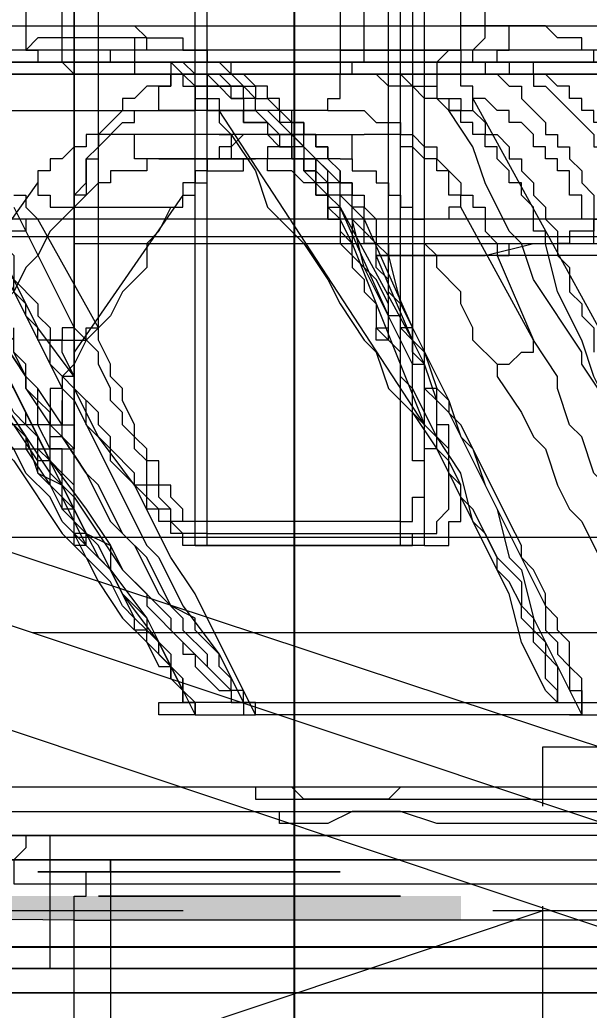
# Model space of a CAD drawing. Header units: millimetres. Extents: x 25083 to 52777, y 24772 to 45779.
# Drawn here: x 39150.19 to 39167.69, y 33704.26 to 33734.69 of the extents above; entities that cross this region are included whole.
import ezdxf

# ---------------------------------------------------------------- set-up
doc = ezdxf.new("R2010")
doc.units = ezdxf.units.MM
doc.layers.add('小车', color=7, linetype='Continuous')
doc.styles.get("Standard").update_dxf_attribs({"font": ''})
doc.styles.get('Standard').set_extended_font_data('SimSun')
doc.dimstyles.new('15', dxfattribs={"dimtxt": 15, "dimasz": 10, "dimexe": 2, "dimexo": 1, "dimgap": 1, "dimtad": 1, "dimdsep": 46, "dimtxsty": 'Standard', "dimcen": 2.5, "dimadec": 0, "dimazin": 0, "dimtfac": 1, "dimtmove": 2, "dimatfit": 3, "dimfxl": 1, "dimtolj": 1, "dimarcsym": 0})
doc.dimstyles.new('ISO-25', dxfattribs={"dimtxt": 2.5, "dimasz": 2.5, "dimexe": 1.25, "dimexo": 0.625, "dimtad": 1, "dimtxsty": 'Standard', "dimcen": 2.5, "dimadec": 0, "dimazin": 0, "dimtfac": 1, "dimtmove": 0, "dimatfit": 3, "dimfxl": 1, "dimarcsym": 0})

# ---------------------------------------------------------------- blocks, each defined once
blk = doc.blocks.new('*D925')
at = {"color": 0, "lineweight": -2}
for p, q in [((29677.862, 34881.662), (29677.862, 32448.293)), ((40733.017, 34757.645), (40733.017, 32448.293)), ((29680.362, 32449.543), (40730.517, 32449.543))]:
    blk.add_line(p, q, dxfattribs=at)
at = {"color": 0}
for points in [[(29680.362, 32449.96), (29680.362, 32449.127), (29677.862, 32449.543)], [(40730.517, 32449.127), (40730.517, 32449.96), (40733.017, 32449.543)]]:
    blk.add_solid(points, dxfattribs=at)
at = {"layer": 'DEFPOINTS', "color": 0}
for p in [(29677.862, 34882.287), (40733.017, 34758.27), (40733.017, 32449.543)]:
    blk.add_point(p, dxfattribs=at)
at = {"color": 0, "insert": (35205.439, 32451.628), "char_height": 2.5, "attachment_point": 5}
blk.add_mtext('11055,15', dxfattribs=at)
blk = doc.blocks.new('zw$D2F4')
h = blk.add_hatch(color=7)
edge = h.paths.add_edge_path(flags=0)
edge.add_spline(control_points=[(528.444, 242.126), (528.444, 242.126), (528.444, 252.524), (528.444, 252.524), (528.444, 252.524), (527.701, 252.524), (527.701, 252.524), (527.701, 252.524), (527.701, 242.126), (527.701, 242.126), (527.701, 242.126), (528.444, 242.126), (528.444, 242.126), (528.444, 242.126), (528.444, 242.126), (528.444, 242.126)], knot_values=[0, 0, 0, 0, 1, 1, 1, 2, 2, 2, 3, 3, 3, 4, 4, 4, 5, 5, 5, 5], degree=3, periodic=0)
edge = h.paths.add_edge_path(flags=0)
edge.add_spline(control_points=[(528.444, 263.294), (528.444, 263.294), (528.444, 295.23), (528.444, 295.23), (528.444, 295.23), (527.701, 295.23), (527.701, 295.23), (527.701, 295.23), (527.701, 263.294), (527.701, 263.294), (527.701, 263.294), (528.444, 263.294), (528.444, 263.294), (528.444, 263.294), (528.444, 263.294), (528.444, 263.294)], knot_values=[0, 0, 0, 0, 1, 1, 1, 2, 2, 2, 3, 3, 3, 4, 4, 4, 5, 5, 5, 5], degree=3, periodic=0)
edge = h.paths.add_edge_path(flags=0)
edge.add_spline(control_points=[(528.444, 306), (528.444, 306), (528.444, 316.398), (528.444, 316.398), (528.444, 316.398), (527.701, 316.398), (527.701, 316.398), (527.701, 316.398), (527.701, 306), (527.701, 306), (527.701, 306), (528.444, 306), (528.444, 306), (528.444, 306), (528.444, 306), (528.444, 306)], knot_values=[0, 0, 0, 0, 1, 1, 1, 2, 2, 2, 3, 3, 3, 4, 4, 4, 5, 5, 5, 5], degree=3, periodic=0)
edge = h.paths.add_edge_path(flags=0)
edge.add_spline(control_points=[(528.444, 327.167), (528.444, 327.167), (528.444, 359.104), (528.444, 359.104), (528.444, 359.104), (527.701, 359.104), (527.701, 359.104), (527.701, 359.104), (527.701, 327.167), (527.701, 327.167), (527.701, 327.167), (528.444, 327.167), (528.444, 327.167), (528.444, 327.167), (528.444, 327.167), (528.444, 327.167)], knot_values=[0, 0, 0, 0, 1, 1, 1, 2, 2, 2, 3, 3, 3, 4, 4, 4, 5, 5, 5, 5], degree=3, periodic=0)
at = {"color": 7, "lineweight": 5}
for points in [[(525.473, 339.051), (525.473, 373.587)], [(525.473, 373.587), (525.473, 339.051)], [(527.701, 339.051), (528.072, 373.587)], [(530.301, 373.587), (530.301, 339.793)], [(529.558, 337.937), (529.558, 372.473)], [(554.81, 200.534), (554.81, 214.645), (554.439, 217.988), (554.439, 344.25), (554.439, 353.534), (554.439, 356.133), (554.81, 361.704), (554.81, 372.473)], [(554.81, 372.473), (555.182, 372.473), (555.182, 372.102), (554.81, 371.359), (554.81, 368.759), (555.182, 368.017), (555.182, 228.757), (555.182, 219.102), (555.182, 205.362), (554.81, 204.247), (554.81, 200.534)], [(525.844, 201.277), (525.844, 207.59), (525.473, 210.932), (525.473, 355.391), (525.473, 360.59), (525.473, 363.932), (525.844, 366.531), (525.844, 371.359)], [(525.844, 371.359), (525.844, 367.274), (526.216, 365.417), (526.216, 217.616), (526.216, 212.046), (526.216, 208.704), (525.844, 206.476), (525.844, 201.277)], [(525.844, 369.874), (525.844, 359.104), (525.473, 353.162), (525.473, 321.968), (525.473, 315.655), (525.473, 309.713)], [(526.216, 310.827), (526.216, 363.932), (525.844, 365.417), (525.844, 369.874)], [(549.24, 233.956), (549.24, 357.619), (548.869, 362.818)], [(554.439, 305.257), (554.439, 311.57), (554.068, 317.141), (554.068, 357.99)], [(549.983, 340.908), (549.983, 340.536), (549.611, 340.536), (549.24, 340.165)], [(530.301, 321.226), (530.301, 346.107)], [(542.184, 345.364), (542.184, 339.051)], [(532.157, 320.483), (531.786, 321.968), (531.786, 344.993)], [(554.068, 344.993), (554.068, 339.793)], [(529.558, 344.621), (529.558, 319.369)], [(542.927, 339.793), (542.927, 344.25)], [(553.696, 338.679), (553.696, 344.25)], [(555.182, 344.25), (555.182, 340.536)], [(534.386, 335.709), (534.757, 335.709), (536.242, 336.451), (537.728, 337.565), (539.213, 338.308), (539.585, 338.679), (544.041, 340.908), (544.412, 341.279), (545.898, 342.022), (547.383, 343.136), (548.869, 343.878)], [(545.155, 343.878), (550.354, 340.165)], [(531.043, 343.507), (531.043, 318.626)], [(548.869, 343.507), (548.497, 343.136), (541.813, 339.793), (540.327, 338.679), (539.213, 337.937), (538.471, 337.937), (536.985, 336.823), (534.014, 335.337)], [(545.155, 343.507), (544.784, 343.136), (543.67, 342.393), (542.927, 341.65), (542.555, 341.65), (541.813, 340.908), (539.585, 339.422), (538.842, 338.679), (538.099, 338.308), (536.985, 337.565), (536.242, 336.823), (535.5, 336.451)], [(534.014, 335.337), (534.386, 335.337), (534.757, 335.709), (535.128, 335.709), (535.871, 336.451), (536.242, 336.451), (536.614, 336.823), (536.614, 337.194), (536.985, 337.194), (537.356, 337.565), (538.099, 337.937), (538.842, 338.679), (539.585, 339.051), (539.956, 339.422), (540.699, 339.793), (541.441, 340.536), (542.184, 340.908), (542.927, 341.65), (544.041, 342.393), (544.784, 343.136)], [(554.81, 339.422), (554.81, 340.165), (554.439, 340.536), (554.439, 341.65), (554.81, 342.022), (554.81, 343.136)], [(545.526, 342.764), (545.155, 342.393), (544.041, 341.65), (543.67, 341.279), (542.555, 340.536), (542.184, 340.536), (541.07, 339.793), (540.327, 339.422), (539.585, 338.679), (538.842, 338.308), (538.471, 337.937), (537.728, 337.565), (536.985, 336.823), (536.614, 336.823), (535.871, 336.08), (535.5, 336.08), (535.128, 335.709), (534.757, 335.709), (534.386, 335.337), (534.014, 335.337)], [(534.386, 335.709), (534.757, 335.709), (535.128, 336.08), (535.5, 336.08), (536.242, 336.823), (536.614, 336.823), (536.985, 337.194), (538.471, 337.937), (539.213, 338.679), (540.699, 339.422), (541.441, 340.165), (541.813, 340.165), (542.927, 340.908), (542.927, 341.279), (544.412, 342.022), (545.526, 342.764)], [(545.155, 342.764), (544.041, 342.022), (542.555, 340.536), (541.441, 340.165), (541.07, 339.422), (539.585, 338.679), (539.213, 337.937), (538.471, 337.565), (537.728, 336.823), (537.356, 336.823), (536.242, 335.709), (535.871, 335.709), (535.871, 335.337), (535.5, 335.337), (534.757, 334.594), (534.757, 334.223), (534.386, 334.223), (534.386, 333.852)], [(549.611, 339.051), (548.869, 339.793), (548.126, 340.165), (547.755, 340.536), (547.012, 340.908), (546.64, 341.279), (545.898, 341.65), (545.526, 342.022), (544.784, 342.393), (544.412, 342.764)], [(544.784, 342.393), (543.67, 341.279), (541.441, 339.793), (540.699, 339.051), (538.471, 337.565), (536.985, 336.08), (536.614, 336.08), (535.5, 334.966)], [(548.869, 342.022), (548.497, 341.65), (544.041, 339.422), (543.67, 339.051), (539.213, 336.823), (538.842, 336.451), (537.356, 335.709), (535.871, 334.594), (534.386, 333.852)], [(539.213, 339.051), (540.327, 339.051), (540.327, 339.422), (540.699, 339.422), (541.07, 339.793), (541.813, 339.793), (541.813, 340.165), (542.555, 340.165), (542.927, 340.536), (543.298, 340.908), (544.041, 341.279), (544.412, 341.279), (544.784, 341.65), (545.526, 342.022)], [(545.526, 340.165), (545.898, 340.165), (546.269, 340.536), (546.64, 340.536), (547.012, 340.908), (547.383, 340.908), (547.755, 341.279), (548.126, 341.279), (548.126, 341.65), (548.497, 341.65), (548.869, 342.022)], [(534.014, 333.48), (537.728, 335.337), (538.842, 336.08), (541.07, 337.194), (542.555, 338.308), (544.041, 339.051), (544.412, 339.051), (545.898, 340.165), (548.869, 341.65)], [(545.898, 341.65), (545.526, 341.279), (544.412, 340.536), (544.041, 340.536), (542.927, 339.793), (542.555, 339.422), (541.441, 338.679), (539.956, 337.937), (539.213, 337.194), (537.728, 336.451), (536.985, 335.709), (536.614, 335.709), (535.871, 334.966), (535.5, 334.966), (534.757, 334.223), (534.386, 334.223), (534.386, 333.852)], [(539.213, 338.679), (539.585, 338.679), (539.585, 339.051), (540.699, 339.051), (541.441, 339.793), (541.813, 339.793), (542.184, 340.165), (542.555, 340.165), (542.927, 340.536), (543.298, 340.536), (544.041, 340.908), (544.412, 341.279), (544.784, 341.279), (545.526, 341.65)], [(553.696, 341.65), (553.696, 336.08)], [(534.014, 333.48), (534.386, 333.48), (534.386, 333.852), (534.757, 333.852), (534.757, 334.223), (535.128, 334.223), (535.5, 334.594), (535.871, 334.594), (536.614, 335.337), (536.985, 335.337), (537.356, 336.08), (538.842, 336.823), (539.585, 337.565), (541.07, 338.308), (541.441, 338.679), (542.555, 339.422), (542.927, 339.422), (544.041, 340.165), (544.412, 340.536), (545.526, 341.279)], [(539.585, 339.051), (540.327, 339.051), (540.699, 339.422), (541.441, 339.422), (541.813, 339.793), (542.184, 339.793), (542.927, 340.165), (543.67, 340.165), (544.041, 340.536), (544.412, 340.536), (545.155, 340.908), (545.526, 340.908), (545.898, 341.279)], [(548.869, 341.279), (548.497, 341.279), (548.126, 340.908), (547.383, 340.908), (546.64, 340.165), (546.269, 340.165), (545.898, 339.793), (545.526, 339.793), (545.526, 339.422)], [(549.24, 340.165), (549.24, 340.536), (548.869, 340.536), (548.869, 341.279)], [(552.582, 341.279), (552.582, 335.337)], [(526.216, 339.793), (526.216, 340.908)], [(530.301, 339.793), (530.301, 340.536), (529.929, 340.536), (529.558, 340.908), (528.815, 340.908)], [(528.815, 340.908), (528.815, 339.793)], [(539.585, 339.051), (541.07, 339.051), (541.441, 339.422), (542.184, 339.422), (542.184, 339.793), (543.298, 339.793), (543.67, 340.165), (544.041, 340.165), (544.412, 340.536), (544.784, 340.536), (545.155, 340.908), (545.898, 340.908)], [(549.611, 340.908), (545.898, 339.051)], [(555.182, 340.536), (554.439, 340.536), (554.439, 340.165), (554.068, 340.165), (554.068, 339.793)], [(559.267, 340.536), (555.182, 340.536)], [(555.182, 340.536), (555.182, 338.308)], [(529.187, 330.881), (529.187, 336.823), (529.187, 337.565), (529.187, 340.165)], [(529.187, 340.165), (529.187, 333.852), (529.187, 333.109), (529.187, 330.881)], [(530.301, 340.165), (530.301, 332.366), (530.301, 331.995), (530.301, 330.881)], [(530.301, 330.881), (530.301, 338.308), (530.301, 338.679), (530.301, 340.165)], [(539.213, 335.337), (539.213, 335.709), (539.585, 335.709), (539.585, 336.08), (539.956, 336.08), (539.956, 336.451), (540.327, 336.451), (540.327, 336.823), (540.699, 336.823), (541.813, 337.937), (542.184, 337.937), (542.927, 338.679), (543.67, 338.679), (544.784, 339.793), (545.526, 339.793), (545.526, 340.165)], [(545.898, 339.051), (545.898, 339.422), (545.526, 339.422), (545.526, 340.165)], [(545.898, 338.308), (549.24, 340.165)], [(550.354, 340.165), (549.983, 340.165), (549.983, 339.793), (549.611, 339.793), (549.611, 339.051)], [(551.839, 337.194), (551.839, 338.679), (551.468, 338.679), (551.468, 339.051), (551.097, 339.422), (551.097, 339.793), (550.725, 339.793), (550.725, 340.165), (550.354, 340.165)], [(526.216, 339.793), (526.216, 310.456)], [(526.216, 339.793), (528.815, 339.793)], [(526.216, 235.07), (526.216, 339.793)], [(528.815, 339.793), (528.815, 321.597)], [(528.815, 339.793), (530.301, 339.793)], [(530.301, 321.597), (530.301, 339.793)], [(542.184, 339.051), (542.555, 339.422), (542.555, 339.793), (542.927, 339.793)], [(544.412, 339.422), (544.041, 339.422), (544.041, 339.793), (542.927, 339.793)], [(542.927, 339.793), (542.927, 339.422), (543.67, 339.422)], [(554.068, 339.793), (554.068, 337.565)], [(539.213, 334.966), (539.213, 335.337), (539.585, 335.337), (539.585, 335.709), (539.956, 336.08), (540.327, 336.08), (540.327, 336.451), (540.699, 336.823), (541.07, 336.823), (541.07, 337.194), (541.441, 337.194), (542.184, 337.937), (542.555, 337.937), (542.927, 338.308), (543.298, 338.308), (544.041, 339.051), (544.412, 339.051), (545.155, 339.422), (545.526, 339.422)], [(543.67, 339.422), (542.927, 339.422), (542.927, 339.051), (542.184, 339.051)], [(545.155, 339.051), (544.784, 339.051), (544.412, 339.422), (543.67, 339.422)], [(545.155, 339.051), (544.412, 339.051), (544.412, 339.422)], [(549.611, 336.08), (548.869, 336.451), (548.497, 336.823), (547.755, 336.823), (547.012, 337.565), (546.269, 337.937), (545.526, 338.679), (544.784, 339.051), (544.412, 339.422)], [(545.526, 339.422), (545.526, 338.679), (545.898, 338.679), (545.898, 338.308)], [(553.696, 338.679), (553.696, 339.051), (554.068, 339.422), (554.439, 339.422), (554.81, 339.422)], [(554.81, 339.422), (558.524, 339.422)], [(554.81, 337.194), (554.81, 339.422)], [(524.359, 339.051), (525.473, 339.051)], [(525.473, 339.051), (527.701, 339.051)], [(525.473, 339.051), (525.473, 337.937)], [(527.701, 339.051), (527.701, 337.937)], [(527.701, 339.051), (528.444, 339.051), (528.444, 338.679), (529.187, 338.679), (529.187, 338.308), (529.187, 337.937), (529.558, 337.937)], [(539.213, 338.679), (539.213, 339.051)], [(539.585, 339.051), (558.895, 339.051)], [(539.585, 339.051), (558.895, 339.051)], [(539.956, 335.337), (539.956, 336.08), (540.327, 336.08), (540.699, 336.451), (541.07, 336.451), (541.07, 336.823), (541.813, 336.823), (542.184, 337.194), (542.555, 337.194), (542.927, 337.565), (543.298, 337.565), (543.67, 337.937), (544.041, 337.937), (544.784, 338.308), (545.155, 338.308), (545.898, 339.051)], [(548.497, 339.051), (542.184, 339.051)], [(548.497, 339.051), (545.155, 339.051)], [(549.983, 335.709), (545.155, 339.051)], [(558.895, 339.051), (545.898, 339.051)], [(548.497, 339.051), (549.983, 339.051), (550.354, 338.679), (551.097, 338.679), (551.097, 338.308), (551.468, 338.308), (552.211, 337.565), (552.211, 337.194), (552.582, 337.194), (552.582, 336.451)], [(553.696, 335.709), (553.696, 336.08), (553.325, 336.08), (553.325, 336.823), (552.954, 337.194), (552.954, 337.565), (552.582, 337.565), (552.211, 337.937), (551.839, 338.308), (551.468, 338.308), (551.097, 338.679), (549.983, 338.679), (549.983, 339.051), (548.497, 339.051)], [(548.497, 339.051), (548.497, 310.456)], [(551.097, 336.451), (551.097, 336.823), (550.725, 336.823), (550.725, 337.937), (550.354, 337.937), (550.354, 338.308), (549.983, 338.679), (549.611, 339.051)], [(549.611, 339.051), (549.611, 336.08)], [(553.696, 336.823), (553.696, 338.679)], [(528.444, 329.024), (528.444, 334.966), (528.444, 335.709), (528.444, 338.308)], [(528.444, 338.308), (528.444, 331.995), (528.444, 331.252), (528.444, 329.024)], [(529.558, 338.308), (529.558, 330.51), (529.558, 330.138), (529.558, 329.024)], [(529.558, 329.024), (529.558, 336.451), (529.558, 336.823), (529.558, 338.308)], [(539.585, 334.966), (539.585, 335.337), (539.956, 335.337), (539.956, 335.709), (540.327, 335.709), (540.699, 336.08), (541.07, 336.08), (541.07, 336.451), (541.813, 336.451), (541.813, 336.823), (542.184, 336.823), (542.555, 337.194), (542.927, 337.194), (543.67, 337.565), (544.041, 337.565), (544.412, 337.937), (544.784, 337.937), (545.526, 338.308), (545.898, 338.308)], [(545.898, 338.308), (558.895, 338.308)], [(555.182, 338.308), (555.182, 337.194), (554.81, 336.823), (554.81, 335.709), (554.439, 335.709), (554.439, 334.966), (554.068, 334.966), (554.068, 334.594), (553.325, 333.852), (553.325, 333.48), (552.954, 333.48), (552.954, 333.109), (552.582, 332.738), (552.211, 332.738), (551.468, 331.995), (551.097, 331.995), (551.097, 331.624), (550.725, 331.624), (550.354, 331.252), (549.983, 331.252), (549.611, 330.881)], [(554.068, 337.565), (554.068, 337.937), (554.439, 337.937), (554.439, 338.308), (554.81, 338.308), (555.182, 338.308)], [(525.473, 337.937), (524.359, 337.937)], [(525.473, 232.842), (525.473, 337.937)], [(527.701, 337.937), (525.473, 337.937)], [(525.473, 337.937), (525.473, 232.842)], [(527.701, 319.74), (527.701, 337.937)], [(529.558, 337.937), (528.444, 337.937), (527.701, 337.937)], [(529.558, 337.937), (529.558, 319.74)], [(526.216, 337.565), (526.216, 333.48)], [(526.216, 333.48), (526.216, 337.565)], [(554.068, 337.565), (554.068, 336.08), (553.696, 335.709), (553.696, 334.966), (553.325, 334.966), (553.325, 334.594), (552.954, 334.223), (552.954, 333.852), (552.582, 333.852), (552.582, 333.48), (552.211, 333.109), (551.839, 333.109), (551.839, 332.738), (551.468, 332.738), (551.468, 332.366), (551.097, 332.366), (551.097, 331.995), (550.725, 331.995), (550.725, 331.624), (549.983, 331.624), (549.983, 331.252), (549.24, 331.252), (549.24, 330.881)], [(554.068, 337.565), (554.068, 336.451)], [(526.216, 337.194), (526.216, 334.966), (526.216, 333.852)], [(526.216, 333.852), (526.216, 335.709), (526.216, 337.194)], [(526.216, 333.48), (526.216, 335.709), (526.216, 336.08), (526.216, 337.194)], [(526.216, 337.194), (526.216, 334.966), (526.216, 334.594), (526.216, 333.48)], [(529.187, 337.194), (529.187, 334.594), (529.187, 334.223), (529.187, 333.48)], [(529.187, 333.48), (529.187, 336.451), (529.187, 337.194)], [(549.24, 330.138), (549.611, 330.138), (549.611, 330.51), (550.354, 330.51), (550.354, 330.881), (550.725, 330.881), (551.097, 331.252), (551.468, 331.252), (551.468, 331.624), (551.839, 331.624), (551.839, 331.995), (552.211, 331.995), (552.211, 332.366), (552.582, 332.366), (552.582, 332.738), (552.954, 332.738), (552.954, 333.109), (553.325, 333.109), (553.325, 333.48), (553.696, 333.852), (553.696, 334.223), (554.068, 334.223), (554.068, 334.966), (554.439, 334.966), (554.439, 336.823), (554.81, 336.823), (554.81, 337.194)], [(551.097, 336.451), (551.097, 337.194), (551.468, 337.194), (551.839, 337.194)], [(551.839, 334.594), (551.839, 337.194)], [(554.81, 337.194), (553.696, 337.194), (553.696, 336.823)], [(548.497, 330.138), (548.869, 330.138), (549.24, 330.51), (549.611, 330.51), (549.983, 330.881), (550.354, 330.881), (550.354, 331.252), (550.725, 331.252), (551.468, 331.995), (551.839, 331.995), (551.839, 332.366), (552.211, 332.366), (552.211, 332.738), (552.582, 333.109), (552.582, 333.48), (552.954, 333.48), (552.954, 333.852), (552.954, 334.223), (553.325, 334.223), (553.325, 335.337), (553.696, 335.337), (553.696, 336.823)], [(549.24, 330.51), (549.24, 330.881), (549.983, 330.881), (549.983, 331.252), (550.354, 331.252), (550.725, 331.624), (551.097, 331.624), (551.839, 332.366), (552.211, 332.366), (552.211, 332.738), (552.582, 333.109), (552.582, 333.48), (552.954, 333.48), (552.954, 333.852), (553.325, 333.852), (553.325, 334.223), (553.696, 334.594), (553.696, 335.337), (554.068, 335.709), (554.068, 336.823)], [(554.068, 336.823), (554.068, 336.08), (553.696, 336.08), (553.696, 335.709), (553.325, 335.337), (553.325, 334.966), (552.954, 334.966), (552.954, 334.594), (552.582, 334.594)], [(553.696, 336.08), (553.696, 336.823)], [(554.068, 336.823), (554.068, 336.451)], [(534.014, 335.337), (534.014, 336.451), (534.386, 336.451), (534.386, 335.709)], [(535.5, 336.451), (535.5, 336.08), (535.128, 336.08), (534.757, 335.709), (534.386, 335.709), (534.386, 335.337)], [(551.097, 333.852), (551.097, 336.451)], [(551.097, 336.451), (551.097, 333.48)], [(554.068, 336.451), (554.068, 336.08), (553.696, 336.08), (553.696, 335.709), (553.325, 335.709), (553.325, 335.337), (552.954, 335.337), (552.954, 334.966), (552.582, 334.966), (552.582, 334.594), (552.211, 334.594)], [(552.582, 331.252), (552.582, 336.451)], [(552.582, 336.451), (553.325, 336.451), (553.325, 336.08), (553.696, 336.08), (553.696, 335.709)], [(554.068, 336.451), (554.068, 327.91)], [(553.696, 336.08), (553.696, 334.966), (553.325, 334.594), (553.325, 333.852), (552.954, 333.48), (552.954, 333.109), (552.211, 332.366), (552.211, 331.995), (551.839, 331.995), (551.839, 331.624), (551.468, 331.624), (551.468, 331.252), (551.097, 331.252), (550.725, 330.881), (550.354, 330.881), (550.354, 330.51), (549.983, 330.51), (549.983, 330.138), (549.611, 330.138), (549.24, 329.767), (548.497, 329.767)], [(549.611, 336.08), (549.611, 335.709), (549.983, 335.709), (549.983, 335.337), (550.354, 335.337), (550.354, 334.966), (550.725, 334.966), (550.725, 334.594), (550.725, 334.223), (550.725, 333.852), (551.097, 333.852), (551.097, 333.48)], [(549.611, 336.08), (549.611, 335.709), (549.983, 335.709)], [(553.696, 336.08), (553.696, 335.709), (553.325, 335.709), (553.325, 335.337), (552.954, 335.337), (552.582, 335.337)], [(525.473, 331.624), (525.473, 335.709)], [(525.473, 335.709), (525.473, 331.624)], [(534.386, 335.337), (534.386, 335.709)], [(551.839, 332.738), (551.839, 333.852), (551.468, 334.223), (551.468, 334.594), (551.097, 334.594), (551.097, 334.966), (550.725, 334.966), (550.725, 335.337), (550.354, 335.337), (550.354, 335.709), (549.983, 335.709)], [(553.696, 335.709), (553.696, 321.226), (553.325, 318.626), (553.325, 308.971)], [(553.696, 330.51), (553.696, 335.709)], [(525.473, 331.624), (525.473, 333.852), (525.473, 334.223), (525.473, 335.337)], [(525.473, 335.337), (525.473, 333.109), (525.473, 332.738), (525.473, 331.624)], [(528.444, 335.337), (528.444, 332.366), (528.444, 331.624)], [(528.444, 331.624), (528.444, 334.594), (528.444, 335.337)], [(534.014, 335.337), (534.014, 333.852)], [(534.386, 333.852), (534.386, 335.337)], [(539.213, 335.337), (539.956, 335.337)], [(539.213, 335.337), (539.213, 329.024)], [(539.956, 335.337), (558.895, 335.337)], [(539.956, 329.024), (539.956, 335.337)], [(548.126, 329.767), (548.497, 329.767), (548.869, 330.138), (549.24, 330.138), (549.611, 330.51), (549.983, 330.51), (549.983, 330.881), (550.354, 330.881), (551.468, 331.995), (551.468, 332.366), (551.839, 332.366), (551.839, 332.738), (552.211, 333.109), (552.211, 333.852), (552.582, 333.852), (552.582, 335.337)], [(535.5, 334.966), (534.757, 334.223), (534.386, 334.223), (534.386, 333.852), (534.014, 333.852), (534.014, 333.48)], [(539.213, 328.281), (539.213, 334.966)], [(539.213, 334.966), (539.585, 334.966)], [(539.585, 334.966), (558.895, 334.966)], [(539.585, 334.966), (539.585, 328.281)], [(552.211, 334.594), (551.839, 334.223), (550.725, 333.48), (549.611, 333.109), (548.497, 331.995), (547.383, 331.252), (546.64, 330.881), (545.526, 330.138), (545.155, 329.767), (544.041, 329.395), (543.298, 328.653), (542.184, 327.91)], [(542.927, 328.281), (552.582, 334.594)], [(552.582, 334.594), (552.582, 333.852), (552.211, 333.852), (552.211, 333.109), (551.839, 333.109), (551.839, 332.738), (551.468, 332.738), (551.468, 332.366), (551.097, 332.366), (551.097, 331.995), (550.725, 331.995), (549.983, 331.252), (549.611, 331.252), (549.24, 330.881), (548.869, 330.881), (548.497, 330.51)], [(549.611, 330.881), (549.983, 330.881), (549.983, 331.252), (550.354, 331.252), (550.354, 331.624), (550.725, 331.624), (550.725, 331.995), (551.097, 331.995), (551.097, 332.366), (551.468, 332.366), (551.468, 332.738), (551.839, 333.109), (551.839, 334.594)], [(551.839, 334.594), (551.839, 334.223), (551.097, 334.223), (551.097, 333.852)], [(552.582, 334.594), (552.211, 334.594)], [(534.014, 333.852), (534.014, 333.48)], [(534.386, 333.852), (534.386, 324.568)], [(549.24, 330.881), (549.611, 331.252), (549.983, 331.252), (549.983, 331.624), (550.354, 331.624), (550.354, 331.995), (550.725, 332.366), (550.725, 332.738), (550.725, 333.109), (551.097, 333.109), (551.097, 333.852)], [(551.097, 330.881), (551.097, 333.852)], [(531.786, 287.06), (531.786, 329.024), (531.415, 329.395), (531.415, 331.995), (531.786, 332.366), (531.786, 333.48), (531.415, 333.48), (531.415, 286.318)], [(534.014, 323.825), (534.014, 333.48)], [(551.097, 330.881), (551.097, 333.48)], [(551.839, 332.738), (551.468, 332.738), (551.468, 333.109), (551.097, 333.109), (551.097, 333.48)], [(530.672, 286.318), (530.672, 327.91), (531.043, 329.024), (531.043, 330.51), (530.672, 331.252), (530.672, 332.738), (531.043, 332.738), (531.043, 287.06)], [(551.839, 332.738), (551.839, 330.138)], [(553.696, 331.624), (553.696, 329.767)], [(553.696, 330.881), (553.696, 331.624)], [(554.439, 330.881), (553.696, 330.881), (553.696, 331.252), (553.696, 331.624)], [(552.582, 331.252), (552.582, 330.138), (552.211, 329.767), (552.211, 329.024), (551.839, 329.024), (551.839, 328.653), (551.468, 328.281), (551.468, 327.91), (551.097, 327.91), (550.725, 327.539), (550.354, 327.167), (549.983, 327.167), (549.983, 326.796), (549.611, 326.796), (549.611, 326.425), (548.869, 326.425), (548.497, 326.053), (548.126, 326.053)], [(549.24, 330.881), (549.24, 331.252), (549.611, 331.252), (549.611, 330.881)], [(549.24, 330.881), (549.24, 331.252), (549.611, 331.252), (549.611, 330.881)], [(552.582, 331.252), (552.954, 331.252), (552.954, 330.881), (553.696, 330.881), (553.696, 330.51)], [(544.784, 328.281), (545.526, 328.653), (545.898, 329.024), (546.269, 329.024), (546.269, 329.395), (546.64, 329.395), (547.383, 329.767), (548.126, 330.51), (548.497, 330.51), (549.24, 330.881)], [(549.611, 330.881), (545.526, 328.653)], [(549.24, 330.881), (548.497, 330.881), (548.126, 330.51), (547.755, 330.51), (547.383, 330.138), (547.012, 330.138), (546.64, 329.767), (545.898, 329.767), (545.526, 329.395)], [(546.269, 329.395), (549.611, 330.881)], [(549.24, 330.51), (549.24, 330.881)], [(551.097, 330.881), (551.097, 330.51), (550.725, 330.51), (550.725, 329.767), (550.354, 329.767), (550.354, 329.395), (549.983, 329.395), (549.983, 329.024), (549.611, 329.024), (549.611, 328.653), (549.24, 328.653), (549.24, 328.281)], [(549.24, 328.281), (549.24, 330.881)], [(551.097, 330.881), (551.097, 330.51), (551.468, 330.51), (551.839, 330.51), (551.839, 330.138)], [(553.325, 313.427), (553.325, 316.027), (553.696, 317.883), (553.696, 330.881)], [(553.696, 330.881), (553.696, 330.51), (554.068, 330.51), (554.068, 330.138), (554.439, 330.138)], [(558.524, 330.881), (554.439, 330.881)], [(554.439, 330.881), (554.439, 329.024)], [(554.439, 330.138), (554.439, 330.881)], [(534.386, 324.196), (534.757, 324.568), (536.242, 325.31), (537.728, 325.682), (539.956, 326.796), (541.441, 327.167), (542.555, 327.91), (544.041, 328.653), (544.784, 328.653), (547.755, 330.138), (549.24, 330.51)], [(548.497, 330.51), (542.927, 328.281)], [(548.497, 324.568), (548.869, 324.568), (548.869, 324.939), (549.611, 324.939), (549.983, 325.31), (550.354, 325.31), (550.354, 325.682), (550.725, 325.682), (551.097, 326.053), (551.468, 326.053), (551.468, 326.425), (551.839, 326.425), (551.839, 326.796), (552.211, 326.796), (552.211, 327.167), (552.582, 327.167), (552.582, 327.539), (552.954, 327.91), (552.954, 328.281), (553.325, 328.653), (553.325, 329.395), (553.696, 329.767), (553.696, 330.51)], [(549.24, 330.51), (548.869, 330.51), (548.497, 330.51)], [(553.696, 329.767), (553.696, 330.51)], [(545.155, 328.653), (545.898, 328.653), (545.898, 329.024), (546.64, 329.024), (547.012, 329.395), (547.383, 329.395), (547.755, 329.767), (548.497, 329.767), (548.497, 330.138)], [(549.24, 330.138), (545.898, 328.653)], [(548.497, 330.138), (548.497, 329.767)], [(548.497, 330.138), (548.869, 330.138), (549.24, 330.138)], [(549.611, 327.167), (549.983, 327.167), (549.983, 327.539), (550.725, 327.539), (550.725, 327.91), (551.097, 327.91), (551.097, 328.281), (551.468, 328.653), (551.468, 329.024), (551.839, 329.024), (551.839, 330.138)], [(554.439, 330.138), (558.524, 330.138)], [(554.439, 313.056), (554.439, 330.138)], [(548.497, 329.767), (548.126, 329.395), (546.64, 329.024), (543.67, 327.539), (543.298, 327.539), (540.327, 326.053), (538.842, 325.682), (538.471, 325.31), (536.985, 324.939), (534.014, 323.454)], [(545.526, 328.653), (548.126, 329.767)], [(545.526, 329.395), (545.526, 329.767), (545.898, 329.767), (545.898, 329.395), (546.269, 329.395)], [(548.497, 329.767), (548.497, 329.395), (548.126, 329.395), (548.126, 329.767)], [(548.126, 285.946), (548.126, 329.767), (548.126, 329.395), (548.126, 326.425), (548.497, 324.939), (548.497, 300.058)], [(553.696, 329.767), (553.696, 329.024), (553.325, 328.653), (553.325, 327.91), (552.954, 327.91), (552.954, 327.167), (552.582, 327.167), (552.582, 326.796), (552.211, 326.425), (551.839, 326.425), (551.839, 326.053), (551.468, 325.682), (551.097, 325.682), (551.097, 325.31), (550.725, 325.31), (550.354, 324.939), (549.983, 324.939), (549.611, 324.568), (549.24, 324.568), (548.869, 324.196), (548.497, 324.196)], [(553.696, 329.767), (553.696, 329.024), (554.068, 329.024), (554.439, 329.024)], [(539.213, 329.024), (539.213, 328.653), (539.585, 328.653), (539.585, 328.281), (541.07, 328.281), (542.927, 328.281), (543.298, 328.653), (544.041, 328.653), (544.412, 329.024), (545.155, 329.024), (545.526, 329.395)], [(539.956, 329.024), (539.956, 328.653), (540.699, 328.653), (540.699, 328.281), (541.813, 328.281), (541.813, 328.653), (542.184, 328.653), (544.041, 328.653), (544.412, 329.024), (545.155, 329.024), (545.526, 329.395), (546.269, 329.395)], [(546.269, 329.395), (558.895, 329.395)], [(539.213, 329.024), (539.956, 329.024)], [(539.956, 329.024), (558.895, 329.024)], [(554.439, 329.024), (554.439, 327.167), (554.068, 327.167), (554.068, 326.425), (553.696, 326.425), (553.696, 326.053), (553.325, 325.682), (553.325, 325.31), (552.954, 325.31), (552.582, 324.939), (552.211, 324.568), (551.839, 324.568), (551.839, 324.196), (551.468, 324.196), (551.468, 323.825), (551.097, 323.825), (550.725, 323.454), (550.354, 323.454), (549.983, 323.082), (549.24, 323.082), (549.24, 322.711)], [(545.526, 328.653), (545.155, 328.281), (544.041, 327.91), (543.67, 327.539), (542.555, 327.167), (542.184, 326.796), (541.07, 326.425), (537.356, 324.568), (536.614, 324.568), (536.242, 324.196), (535.871, 324.196), (535.5, 323.825), (534.757, 323.825), (534.757, 323.454), (534.014, 323.454)], [(539.213, 328.281), (539.213, 327.539), (539.956, 327.539), (539.956, 327.167), (540.327, 327.167), (540.699, 327.167), (541.07, 327.167), (541.441, 327.539), (542.927, 327.539), (542.927, 327.91), (544.041, 327.91), (544.041, 328.281), (544.784, 328.281), (545.155, 328.653)], [(539.585, 328.281), (539.585, 327.91), (539.956, 327.91), (540.327, 327.539), (541.441, 327.539), (541.813, 327.539), (542.184, 327.91), (543.67, 327.91), (544.041, 328.281), (545.155, 328.281), (545.526, 328.653), (545.898, 328.653)], [(545.526, 328.653), (544.784, 328.653), (544.784, 328.281)], [(545.898, 328.653), (545.526, 328.653), (545.155, 328.653)], [(558.524, 328.653), (545.898, 328.653)], [(534.014, 323.454), (535.128, 323.454), (535.5, 323.825), (536.242, 323.825), (536.614, 324.196), (536.985, 324.196), (537.356, 324.568), (537.728, 324.568), (538.471, 324.939), (538.842, 325.31), (539.213, 325.31), (539.956, 325.682), (540.699, 326.053), (542.927, 327.167), (543.67, 327.91), (544.784, 328.281)], [(534.386, 324.196), (534.757, 324.196), (535.128, 324.568), (535.871, 324.568), (536.242, 324.939), (536.614, 324.939), (536.985, 325.31), (537.356, 325.31), (538.099, 325.682), (538.471, 326.053), (538.842, 326.053), (540.327, 326.796), (540.699, 327.167), (541.07, 327.167), (541.813, 327.539), (542.184, 327.539), (542.927, 328.281)], [(539.213, 328.281), (539.585, 328.281)], [(539.585, 328.281), (558.524, 328.281)], [(542.184, 327.91), (542.184, 328.281), (542.555, 328.281), (542.927, 328.281)], [(544.784, 326.053), (545.526, 326.796), (545.898, 326.796), (546.64, 327.167), (547.012, 327.167), (547.755, 327.91), (548.126, 327.91), (548.497, 328.281), (549.24, 328.281)], [(549.611, 327.167), (549.611, 327.539), (549.24, 327.539), (549.24, 328.281)], [(542.184, 327.91), (539.956, 326.796), (539.585, 326.425), (538.842, 326.053), (538.099, 325.31), (537.356, 325.31), (536.985, 324.939), (536.614, 324.939), (536.242, 324.568), (535.871, 324.568), (535.5, 324.196), (535.128, 324.196), (534.386, 324.196)], [(554.068, 327.91), (552.954, 327.91), (552.954, 327.539), (552.582, 327.539)], [(554.068, 326.425), (554.068, 327.91)], [(554.068, 326.425), (554.068, 327.91)], [(554.068, 327.91), (554.068, 327.167)], [(554.068, 327.91), (554.439, 327.539), (554.439, 327.167), (554.81, 327.167), (555.182, 327.167)], [(541.07, 321.226), (541.441, 321.597), (542.555, 321.968), (544.784, 323.454), (545.155, 323.454), (547.383, 324.939), (548.497, 325.31), (548.869, 325.682), (550.354, 326.425), (551.468, 326.796), (552.582, 327.539)], [(552.582, 327.539), (552.582, 326.796), (552.954, 326.796)], [(545.526, 324.939), (549.611, 327.167)], [(552.954, 326.796), (553.325, 326.796), (553.325, 327.167), (554.068, 327.167), (554.068, 326.796)], [(554.068, 327.167), (554.068, 314.912)], [(554.068, 327.167), (554.068, 326.796), (554.439, 326.796), (554.81, 326.425), (555.182, 326.425)], [(555.182, 327.167), (559.267, 327.167)], [(555.182, 325.682), (555.182, 327.167)], [(555.182, 327.167), (555.182, 326.425)], [(552.954, 326.796), (541.441, 320.483)], [(548.497, 323.082), (549.24, 323.082), (549.24, 323.454), (549.983, 323.454), (549.983, 323.825), (550.725, 323.825), (550.725, 324.196), (551.097, 324.196), (551.097, 324.568), (551.468, 324.568), (551.468, 324.939), (551.839, 324.939), (552.211, 325.31), (552.211, 325.682), (552.582, 325.682), (552.582, 326.053), (552.954, 326.425), (552.954, 326.796)], [(554.068, 326.796), (554.068, 325.682), (553.696, 325.682), (553.696, 324.939), (553.325, 324.939), (553.325, 324.568), (552.211, 323.454), (551.839, 323.082), (551.468, 323.082), (551.468, 322.711), (551.097, 322.711), (550.725, 322.34), (550.354, 322.34), (549.983, 321.968), (549.24, 321.968), (549.24, 321.597)], [(554.068, 326.425), (554.068, 326.796)], [(549.24, 321.226), (549.611, 321.597), (549.983, 321.597), (550.354, 321.968), (551.097, 321.968), (551.097, 322.34), (551.468, 322.34), (551.839, 322.711), (552.211, 322.711), (552.211, 323.082), (552.582, 323.082), (552.582, 323.454), (552.954, 323.454), (552.954, 323.825), (553.325, 323.825), (553.325, 324.196), (553.696, 324.568), (553.696, 324.939), (554.068, 324.939), (554.068, 326.425)], [(554.068, 326.425), (554.068, 326.053), (554.439, 326.053), (554.439, 325.682), (554.81, 325.682), (555.182, 325.682)], [(555.182, 326.425), (559.267, 326.425)], [(555.182, 326.425), (555.182, 314.541)], [(544.784, 326.053), (544.412, 326.053), (543.298, 325.31), (542.555, 324.939), (542.184, 324.568), (541.07, 324.196), (540.327, 323.825), (539.956, 323.454), (538.471, 322.711), (538.099, 322.34), (537.356, 321.968), (536.614, 321.226), (535.871, 320.854), (535.5, 320.854), (535.128, 320.483)], [(544.784, 326.053), (544.784, 325.682), (545.155, 325.31), (545.155, 324.939), (545.526, 324.939)], [(548.126, 326.053), (545.526, 324.939)], [(548.126, 326.053), (548.126, 325.682), (548.497, 325.682), (548.497, 324.568)], [(549.611, 320.111), (550.354, 320.111), (550.725, 320.483), (551.097, 320.483), (551.468, 320.854), (551.839, 320.854), (552.211, 321.226), (552.582, 321.226), (552.582, 321.597), (552.954, 321.597), (553.696, 322.34), (553.696, 322.711), (554.068, 322.711), (554.068, 323.082), (554.439, 323.082), (554.439, 323.454), (554.81, 323.454), (554.81, 324.196), (555.182, 324.568), (555.182, 325.682)], [(534.014, 318.997), (534.014, 319.369), (534.386, 319.369), (534.757, 319.74), (535.128, 319.74), (535.871, 320.483), (536.242, 320.483), (536.614, 320.854), (539.585, 322.34), (540.327, 322.34), (541.07, 322.711), (541.441, 323.082), (542.555, 323.454), (542.927, 323.825), (544.041, 324.196), (544.412, 324.196), (545.526, 324.939)], [(534.014, 318.997), (534.386, 319.369), (535.871, 319.74), (537.356, 320.483), (538.842, 320.854), (539.213, 321.226), (540.699, 321.597), (542.184, 322.34), (543.67, 322.711), (544.412, 323.082), (545.526, 323.454), (547.012, 324.196), (548.497, 324.568)], [(534.386, 324.568), (534.386, 324.196)], [(534.386, 324.568), (534.386, 324.196)], [(548.497, 324.568), (548.497, 324.196)], [(534.386, 324.196), (534.386, 317.141)], [(548.497, 324.196), (548.126, 324.196), (547.755, 323.825), (547.012, 323.825), (546.64, 323.454), (546.269, 323.454), (545.898, 323.082), (545.155, 323.082)], [(549.24, 322.711), (549.24, 323.082), (548.869, 323.082), (548.869, 323.825), (548.497, 323.825), (548.497, 324.196)], [(534.014, 323.454), (534.014, 323.825)], [(534.014, 323.825), (534.014, 323.454)], [(534.014, 323.454), (534.014, 319.74)]]:
    blk.add_lwpolyline(points, dxfattribs=at)
for points in [[(526.216, 339.793), (526.216, 340.165), (526.216, 340.536), (526.216, 340.908)], [(525.473, 339.051), (525.473, 338.679), (525.473, 338.308), (525.473, 337.937)], [(539.213, 338.679), (539.213, 338.679), (539.585, 339.051), (539.585, 339.051)], [(539.213, 339.051), (539.213, 339.051), (539.585, 339.051), (539.585, 339.051)], [(534.386, 335.337), (534.386, 335.337), (534.386, 335.337), (534.386, 335.337)]]:
    blk.add_open_spline(points, degree=3, dxfattribs=at)
blk = doc.blocks.new('*D469')
at = {"layer": 'DEFPOINTS', "color": 0}
for p in [(36061.191, 116692.222), (36180.039, 116685.352), (36180.039, 116527.033)]:
    blk.add_point(p, dxfattribs=at)
at = {"layer": '小车', "color": 0, "linetype": 'Continuous', "lineweight": -2}
for p, q in [((36061.191, 116691.222), (36061.191, 116525.033)), ((36180.039, 116684.352), (36180.039, 116525.033)), ((36071.191, 116527.033), (36084.175, 116527.033)), ((36170.039, 116527.033), (36146.425, 116527.033))]:
    blk.add_line(p, q, dxfattribs=at)
at = {"layer": '小车', "color": 0}
for points in [[(36071.191, 116528.7), (36071.191, 116525.366), (36061.191, 116527.033)], [(36170.039, 116528.7), (36170.039, 116525.366), (36180.039, 116527.033)]]:
    blk.add_solid(points, dxfattribs=at)
at = {"layer": '小车', "color": 0, "insert": (36115.3, 116527.033), "char_height": 15, "attachment_point": 5}
blk.add_mtext('\\A1;118.85', dxfattribs=at)
blk = doc.blocks.new('zw$AA32')
at = {"color": 6}
blk.add_lwpolyline([(791.322, 227.5), (10738.678, 227.5)], dxfattribs=at)
blk = doc.blocks.new('A$C1A4175F5')
at = {"layer": '小车', "color": 7, "lineweight": 0}
for points in [[(247.215, 442.635), (867.071, 649.533)], [(246.235, 445.574), (853.493, 648.133)], [(449.494, 523.686), (366.063, 523.686)], [(451.594, 514.447), (393.5, 514.447)], [(402.459, 511.508), (443.895, 511.508)], [(428.216, 506.188), (428.216, 508.008), (418.277, 508.008), (418.277, 502.968)], [(418.277, 499.749), (418.277, 497.929), (428.216, 497.929), (428.216, 503.108)], [(428.216, 502.968), (867.071, 356.403)]]:
    blk.add_lwpolyline(points, dxfattribs=at)
at = {"layer": '小车', "color": 1, "lineweight": 0}
for points in [[(428.216, 508.568), (467.132, 521.446)], [(382.861, 493.729), (428.216, 508.568)], [(420.237, 502.968), (429.756, 502.968)], [(420.237, 502.968), (429.756, 502.968)], [(439.275, 502.968), (486.87, 502.968)], [(439.275, 502.968), (486.87, 502.968)]]:
    blk.add_lwpolyline(points, dxfattribs=at)
at = {"layer": '小车'}
dim = blk.add_linear_dim(base=(212.358, 337.78), p1=(93.511, 502.968), p2=(212.358, 496.098), dimstyle='15', override={"dimfxl": 0.18}, dxfattribs=at)
dim.commit()
dim.dimension.update_dxf_attribs({"geometry": '*D469', "text_midpoint": (147.619, 337.78), "dimtype": 128, "insert": (-35967.681, -116189.253)})
blk = doc.blocks.new('zw$50CE')
blk.add_blockref('zw$D2F4', (22.01, 103.569))
at = {"layer": '小车', "ltscale": 10, "xscale": -1, "rotation": 270}
blk.add_blockref('A$C1A4175F5', (47.032, 0), dxfattribs=at)

msp = doc.modelspace()

# ---------------------------------------------------------------- linework, layer by layer
for p, q in [((39158.63, 33290.649), (39158.63, 34123.983)), ((39158.63, 33298.504), (39158.63, 33742.462))]:
    msp.add_line(p, q)

# ---------------------------------------------------------------- block references
at = {"rotation": 90}
msp.add_blockref('zw$50CE', (39594.481, 33157.316), dxfattribs=at)
at = {"color": 1}
msp.add_blockref('zw$AA32', (29416.762, 33478.711), dxfattribs=at)

# ---------------------------------------------------------------- dimensions: what is measured, and where the dimension line sits
dim = msp.add_linear_dim(base=(40733.0166, 32449.5434), p1=(29677.8617, 34882.2868), p2=(40733.0166, 34758.2702), dimstyle='ISO-25')
dim.commit()
dim.dimension.update_dxf_attribs({"geometry": '*D925', "text_midpoint": (35205.4391, 32449.5434), "dimtype": 160})

doc.saveas('drawing.dxf')
